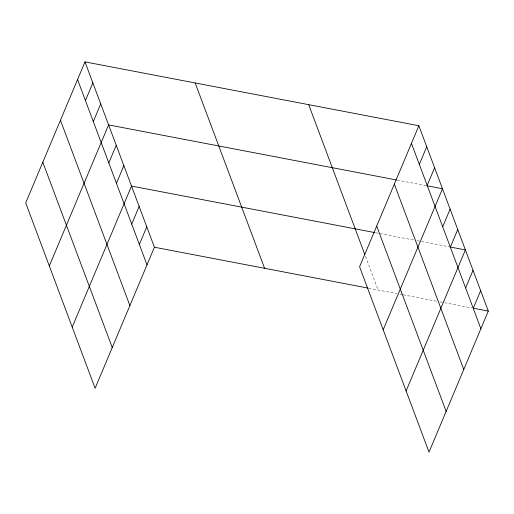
<?xml version="1.0" encoding="UTF-8"?>
<svg xmlns="http://www.w3.org/2000/svg" width="514" height="514" viewBox="0 0 514 514"><rect width="100%" height="100%" fill="white"/><g stroke="black" fill="none" stroke-linecap="round" stroke-linejoin="round"><path stroke-width="0.39" stroke-dasharray="2.57 1.93" d="M397.155 180.086L426.067 185.618M375.522 232.733L413.815 240.051M416.938 240.648L420.844 241.4M421.628 241.548L448.979 246.778M368.66 288.2L396.872 293.597M400.001 294.194L402.34 294.644M403.124 294.792L436.727 301.217M439.849 301.814L443.755 302.56M444.539 302.714L471.891 307.944M365.57 256.512L378.118 290.005"/><path stroke-width="0.77" d="M84.983 61.886L25.7 202.921L95.129 388.263L154.412 247.228L84.983 61.886L418.871 125.737L488.3 311.079L429.017 452.114L359.588 266.772L418.871 125.737M85.433 100.545L92.854 82.889M93.304 121.548L100.725 103.899M49.305 265.937L108.589 124.902L396.371 179.939M108.807 162.938L116.228 145.289M116.447 183.331L123.868 165.675M72.217 327.097L131.5 186.062L374.745 232.579M131.719 224.104L139.14 206.455M139.358 244.491L146.779 226.841M419.321 164.396L426.742 146.741M427.185 185.4L434.606 167.75M383.193 329.789L442.477 188.754L426.845 185.766M442.695 226.796L450.116 209.14M450.328 247.183L457.749 229.527M406.105 390.955L465.388 249.92L449.763 246.926M465.607 287.956L473.028 270.306M473.24 308.342L480.661 290.693M154.412 247.228L367.87 288.046M473.452 308.239L488.3 311.079M411.451 143.393L480.879 328.735M394.334 184.108L463.763 369.45M376.698 226.057L446.133 411.399M308.689 104.67L364.754 254.327M195.166 82.96L264.594 268.295M77.563 79.535L146.998 264.877M60.453 120.257L129.881 305.592M42.816 162.206L112.245 347.548"/></g></svg>
